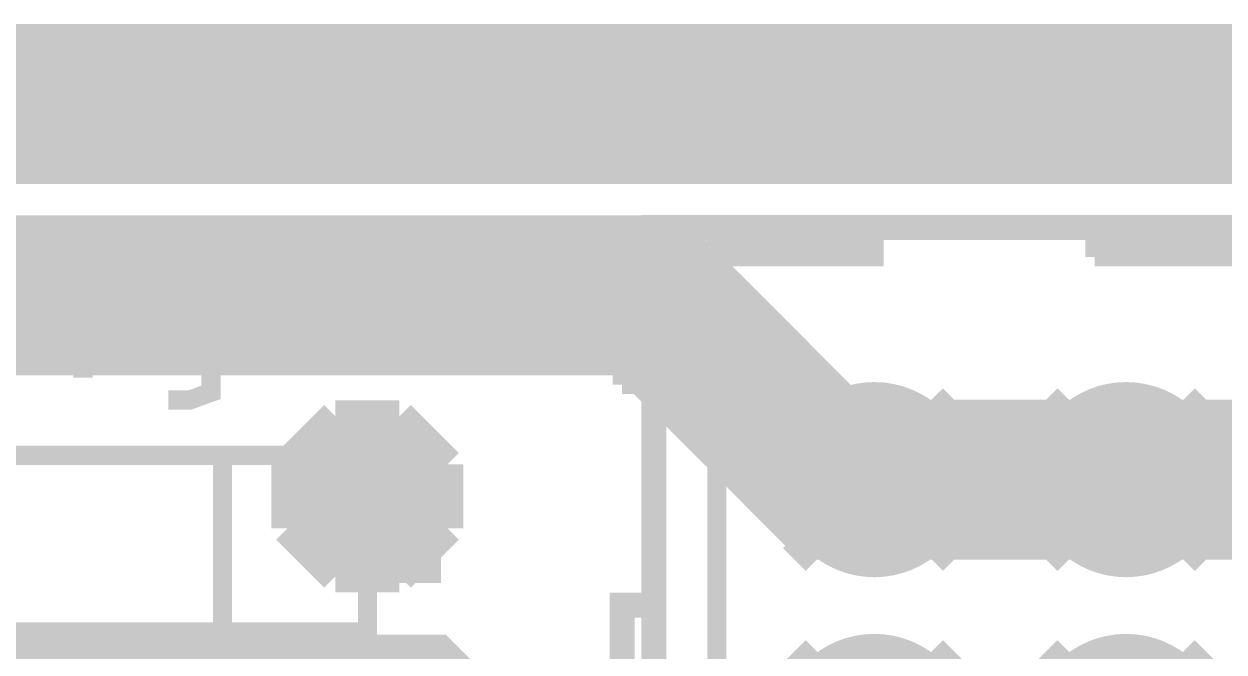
# Model space of a CAD drawing. Extents: x -1 to 101, y -64 to 41.
# Drawn here: x 21.46 to 30.99, y 35.65 to 40.63 of the extents above; entities that cross this region are included whole.
import ezdxf

# ---------------------------------------------------------------- set-up
doc = ezdxf.new("R2010")
doc.units = 0
doc.header["$MEASUREMENT"] = 0
doc.layers.get('0').update_dxf_attribs({"linetype": 'CONTINUOUS'})
for name, color, linetype in [('22-313-0_AST', 7, 'CONTINUOUS'), ('22-313-0_BOT', 7, 'CONTINUOUS'), ('22-313-0_DRD', 2, 'CONTINUOUS'), ('22-313-0_SMB', 4, 'CONTINUOUS'), ('22-313-0_SMT', 3, 'CONTINUOUS'), ('22-313-0_SST', 10, 'CONTINUOUS'), ('22-313-0_TOP', 14, 'CONTINUOUS'), ('THRUHOLE_NPT', 12, 'CONTINUOUS'), ('THRUHOLE_TAP', 11, 'CONTINUOUS')]:
    doc.layers.add(name, color=color, linetype=linetype)

# ---------------------------------------------------------------- blocks, each defined once
blk = doc.blocks.new('ROUND_13')
at = {"const_width": 0.65024}
blk.add_lwpolyline([(-0.32512, 0, 1), (0.32512, 0, 1)], format="xyb", close=True, dxfattribs=at)
blk = doc.blocks.new('ROUND_27')
at = {"const_width": 0.7747}
blk.add_lwpolyline([(-0.38735, 0, 1), (0.38735, 0, 1)], format="xyb", close=True, dxfattribs=at)
blk = doc.blocks.new('ROUND_23')
at = {"const_width": 0.40005}
blk.add_lwpolyline([(-0.200024, 0, 1), (0.200024, 0, 1)], format="xyb", close=True, dxfattribs=at)

msp = doc.modelspace()

# ---------------------------------------------------------------- linework, layer by layer
at = {"layer": '22-313-0_AST'}
for points, const_width in [([(0, 39.99992), (0, 0), (99.949, 0), (99.949, 39.99992), (0, 39.99992)], 1.27), ([(32.20974, 27.5209), (32.20974, 39.01948), (26.45918, 39.01948), (26.45918, 27.02052), (32.20974, 27.02052), (32.20974, 27.5209)], 0.19812), ([(26.95702, 39.03472), (26.95702, 38.7858)], 0.14986), ([(28.20924, 39.03472), (26.95702, 39.03472)], 0.14986), ([(28.20924, 39.03472), (28.20924, 38.7858), (26.95702, 38.7858)], 0.14986), ([(28.20924, 38.99154), (26.95702, 38.99154)], 0.14986), ([(26.95956, 39.01948), (26.95956, 27.02052)], 0.14986), ([(27.02814, 39.03472), (27.02814, 38.7858)], 0.14986), ([(27.16276, 39.03472), (27.16276, 38.7858)], 0.14986), ([(27.29738, 39.03472), (27.29738, 38.7858)], 0.14986), ([(27.42946, 39.03472), (27.42946, 38.7858)], 0.14986), ([(27.56408, 39.03472), (27.56408, 38.7858)], 0.14986), ([(27.6987, 39.03472), (27.6987, 38.7858)], 0.14986), ([(27.83332, 39.03472), (27.83332, 38.7858)], 0.14986), ([(27.96794, 39.03472), (27.96794, 38.7858)], 0.14986), ([(28.10002, 39.03472), (28.10002, 38.7858)], 0.14986), ([(31.21152, 39.03472), (29.9593, 39.03472), (29.9593, 38.7858)], 0.14986), ([(31.21152, 38.99154), (29.9593, 38.99154)], 0.14986), ([(30.03042, 39.03472), (30.03042, 38.7858)], 0.14986), ([(30.16504, 39.03472), (30.16504, 38.7858)], 0.14986), ([(30.29966, 39.03472), (30.29966, 38.7858)], 0.14986), ([(30.43174, 39.03472), (30.43174, 38.7858)], 0.14986), ([(30.56636, 39.03472), (30.56636, 38.7858)], 0.14986), ([(30.70098, 39.03472), (30.70098, 38.7858)], 0.14986), ([(30.8356, 39.03472), (30.8356, 38.7858)], 0.14986), ([(30.97022, 39.03472), (30.97022, 38.7858)], 0.14986), ([(28.20924, 38.85692), (26.95702, 38.85692)], 0.14986), ([(31.21152, 38.85692), (29.9593, 38.85692)], 0.14986), ([(31.21152, 38.7858), (29.9593, 38.7858)], 0.14986), ([(26.20772, 38.27272), (26.20772, 37.77234)], 0.14986), ([(26.45918, 38.27272), (26.20772, 38.27272)], 0.14986), ([(26.45918, 38.27272), (26.45918, 37.77234), (26.20772, 37.77234)], 0.14986), ([(26.45918, 38.24478), (26.20772, 38.24478)], 0.14986), ([(26.27884, 38.27272), (26.27884, 37.77234)], 0.14986), ([(26.41346, 38.27272), (26.41346, 37.77234)], 0.14986), ([(26.45918, 38.11016), (26.20772, 38.11016)], 0.14986), ([(26.45918, 37.97808), (26.20772, 37.97808)], 0.14986), ([(26.45918, 37.84346), (26.20772, 37.84346)], 0.14986), ([(27.70886, 36.52266), (28.70962, 36.52266), (28.70962, 37.52342), (27.70886, 37.52342), (27.70886, 36.52266)], 0.14986), ([(28.70962, 37.52342), (27.70886, 36.52266)], 0.14986), ([(28.70962, 36.52266), (27.70886, 37.52342)], 0.14986), ([(30.71114, 37.52342), (29.71038, 36.52266)], 0.14986), ([(29.71038, 36.52266), (30.71114, 36.52266), (30.71114, 37.52342), (29.71038, 37.52342), (29.71038, 36.52266)], 0.14986), ([(30.71114, 36.52266), (29.71038, 37.52342)], 0.14986), ([(23.03526, 37.211), (20.96516, 37.211)], 0.1524), ([(23.67534, 37.211), (23.03526, 37.211), (23.03526, 35.80892), (20.96516, 35.80892)], 0.1524), ([(24.18588, 36.27374), (23.67534, 37.211), (24.69388, 37.211), (24.69388, 36.27374), (24.18588, 36.27374), (24.18588, 35.80892), (24.18588, 28.95854)], 0.1524), ([(26.45918, 29.01696), (26.45918, 30.01772), (26.20772, 30.01772), (26.20772, 36.02228), (26.45918, 36.02228)], 0.19812), ([(23.03526, 35.80892), (24.18588, 35.80892)], 0.1524)]:
    msp.add_lwpolyline(points, dxfattribs=dict(at, const_width=const_width))
at = {"layer": '22-313-0_BOT', "const_width": 0.2032}
msp.add_lwpolyline([(28.20924, 35.01898), (25.43302, 35.01898), (24.765, 35.687), (20.828, 35.687), (17.399, 32.258), (17.399, 29.464), (14.605, 26.67)], dxfattribs=at)
at = {"layer": '22-313-0_DRD'}
for points, const_width in [([(0, 39.99992), (0, 0), (99.949, 0), (99.949, 39.99992), (0, 39.99992)], 1.27), ([(28.84424, 37.65296), (27.57424, 36.38296)], 0.254), ([(28.84424, 36.38296), (27.57424, 37.65296)], 0.254), ([(30.84322, 37.65296), (29.57322, 36.38296)], 0.254), ([(30.84322, 36.38296), (29.57322, 37.65296)], 0.254), ([(23.93188, 37.52088), (23.55088, 37.13988)], 0.254), ([(24.43988, 37.52088), (23.93188, 37.52088)], 0.254), ([(24.82088, 37.13988), (24.43988, 37.52088)], 0.254), ([(23.55088, 37.13988), (23.55088, 36.63188)], 0.254), ([(24.82088, 36.63188), (24.82088, 37.13988)], 0.254), ([(23.55088, 36.63188), (23.93188, 36.25088)], 0.254), ([(24.43988, 36.25088), (24.82088, 36.63188)], 0.254), ([(23.93188, 36.25088), (24.43988, 36.25088)], 0.254), ([(28.84424, 35.65398), (27.57424, 34.38398)], 0.254), ([(28.84424, 34.38398), (27.57424, 35.65398)], 0.254), ([(30.84322, 35.65398), (29.57322, 34.38398)], 0.254), ([(30.84322, 34.38398), (29.57322, 35.65398)], 0.254)]:
    msp.add_lwpolyline(points, dxfattribs=dict(at, const_width=const_width))
at = {"layer": '22-313-0_SST'}
for points, const_width in [([(32.20974, 27.5209), (32.20974, 39.01948), (26.45918, 39.01948), (26.45918, 27.02052), (32.20974, 27.02052), (32.20974, 27.5209)], 0.19812), ([(26.95702, 39.03472), (26.95702, 38.7858)], 0.14986), ([(28.20924, 39.03472), (26.95702, 39.03472)], 0.14986), ([(28.20924, 39.03472), (28.20924, 38.7858), (26.95702, 38.7858)], 0.14986), ([(28.20924, 38.99154), (26.95702, 38.99154)], 0.14986), ([(26.95956, 39.01948), (26.95956, 27.02052)], 0.14986), ([(27.02814, 39.03472), (27.02814, 38.7858)], 0.14986), ([(27.16276, 39.03472), (27.16276, 38.7858)], 0.14986), ([(27.29738, 39.03472), (27.29738, 38.7858)], 0.14986), ([(27.42946, 39.03472), (27.42946, 38.7858)], 0.14986), ([(27.56408, 39.03472), (27.56408, 38.7858)], 0.14986), ([(27.6987, 39.03472), (27.6987, 38.7858)], 0.14986), ([(27.83332, 39.03472), (27.83332, 38.7858)], 0.14986), ([(27.96794, 39.03472), (27.96794, 38.7858)], 0.14986), ([(28.10002, 39.03472), (28.10002, 38.7858)], 0.14986), ([(31.21152, 39.03472), (29.9593, 39.03472), (29.9593, 38.7858)], 0.14986), ([(31.21152, 38.99154), (29.9593, 38.99154)], 0.14986), ([(30.03042, 39.03472), (30.03042, 38.7858)], 0.14986), ([(30.16504, 39.03472), (30.16504, 38.7858)], 0.14986), ([(30.29966, 39.03472), (30.29966, 38.7858)], 0.14986), ([(30.43174, 39.03472), (30.43174, 38.7858)], 0.14986), ([(30.56636, 39.03472), (30.56636, 38.7858)], 0.14986), ([(30.70098, 39.03472), (30.70098, 38.7858)], 0.14986), ([(30.8356, 39.03472), (30.8356, 38.7858)], 0.14986), ([(30.97022, 39.03472), (30.97022, 38.7858)], 0.14986), ([(22.43582, 38.84422), (22.43582, 38.48862), (22.26818, 38.4302), (22.098, 38.4302), (21.92782, 38.48862), (21.92782, 38.84422), (22.098, 38.90518), (22.26818, 38.90518), (22.94382, 38.66642)], 0.1524), ([(28.20924, 38.85692), (26.95702, 38.85692)], 0.14986), ([(31.21152, 38.85692), (29.9593, 38.85692)], 0.14986), ([(31.21152, 38.7858), (29.9593, 38.7858)], 0.14986), ([(26.20772, 38.27272), (26.20772, 37.77234)], 0.14986), ([(26.45918, 38.27272), (26.20772, 38.27272)], 0.14986), ([(26.45918, 38.27272), (26.45918, 37.77234), (26.20772, 37.77234)], 0.14986), ([(26.45918, 38.24478), (26.20772, 38.24478)], 0.14986), ([(26.27884, 38.27272), (26.27884, 37.77234)], 0.14986), ([(26.41346, 38.27272), (26.41346, 37.77234)], 0.14986), ([(21.92782, 38.06698), (21.92782, 37.82822)], 0.1524), ([(26.45918, 38.11016), (26.20772, 38.11016)], 0.14986), ([(22.606, 37.65042), (22.77618, 37.65042), (22.94382, 37.71138), (22.94382, 37.9476), (22.77618, 38.00602), (21.92782, 38.00602)], 0.1524), ([(26.45918, 37.97808), (26.20772, 37.97808)], 0.14986), ([(26.45918, 37.84346), (26.20772, 37.84346)], 0.14986), ([(28.70962, 37.52342), (27.70886, 36.52266)], 0.14986), ([(28.70962, 36.52266), (27.70886, 37.52342)], 0.14986), ([(27.70886, 36.52266), (28.70962, 36.52266), (28.70962, 37.52342), (27.70886, 37.52342), (27.70886, 36.52266)], 0.14986), ([(30.71114, 37.52342), (29.71038, 36.52266)], 0.14986), ([(29.71038, 36.52266), (30.71114, 36.52266), (30.71114, 37.52342), (29.71038, 37.52342), (29.71038, 36.52266)], 0.14986), ([(30.71114, 36.52266), (29.71038, 37.52342)], 0.14986), ([(23.03526, 37.211), (20.96516, 37.211)], 0.1524), ([(23.67534, 37.211), (23.03526, 37.211), (23.03526, 35.80892), (20.96516, 35.80892)], 0.1524), ([(24.18588, 36.27374), (23.67534, 37.211), (24.69388, 37.211), (24.69388, 36.27374), (24.18588, 36.27374), (24.18588, 35.80892), (24.18588, 28.95854)], 0.1524), ([(26.45918, 29.01696), (26.45918, 30.01772), (26.20772, 30.01772), (26.20772, 36.02228), (26.45918, 36.02228)], 0.19812), ([(23.03526, 35.80892), (24.18588, 35.80892)], 0.1524)]:
    msp.add_lwpolyline(points, dxfattribs=dict(at, const_width=const_width))
at = {"layer": '22-313-0_TOP', "const_width": 1.27}
for points in [[(28.20924, 37.01796), (27.8765, 37.01796), (26.416, 38.481), (17.907, 38.481), (15.875, 36.449), (15.875, 35.8648)], [(30.20822, 37.01796), (28.20924, 37.01796)], [(37.48532, 36.17468), (36.83, 36.83), (36.63696, 37.01796), (30.20822, 37.01796)]]:
    msp.add_lwpolyline(points, dxfattribs=at)

# ---------------------------------------------------------------- block references
at = {"layer": '22-313-0_BOT'}
for name, p in [('ROUND_27', (28.20924, 37.01796)), ('ROUND_27', (30.20822, 37.01796)), ('ROUND_13', (24.18588, 36.88588)), ('ROUND_27', (28.20924, 35.01898)), ('ROUND_27', (30.20822, 35.01898))]:
    msp.add_blockref(name, p, dxfattribs=at)
at = {"layer": '22-313-0_SMB'}
for p in [(28.20924, 37.01796), (30.20822, 37.01796), (28.20924, 35.01898), (30.20822, 35.01898)]:
    msp.add_blockref('ROUND_27', p, dxfattribs=at)
at = {"layer": '22-313-0_SMT'}
for p in [(28.20924, 37.01796), (30.20822, 37.01796), (28.20924, 35.01898), (30.20822, 35.01898)]:
    msp.add_blockref('ROUND_27', p, dxfattribs=at)
at = {"layer": '22-313-0_TOP'}
for name, p in [('ROUND_27', (28.20924, 37.01796)), ('ROUND_27', (30.20822, 37.01796)), ('ROUND_13', (24.18588, 36.88588)), ('ROUND_27', (28.20924, 35.01898)), ('ROUND_27', (30.20822, 35.01898))]:
    msp.add_blockref(name, p, dxfattribs=at)
at = {"layer": 'THRUHOLE_NPT'}
msp.add_blockref('ROUND_13', (24.18588, 36.88588), dxfattribs=at)
at = {"layer": 'THRUHOLE_TAP'}
for p in [(28.20924, 37.01796), (30.20822, 37.01796)]:
    msp.add_blockref('ROUND_23', p, dxfattribs=at)

doc.saveas('drawing.dxf')
